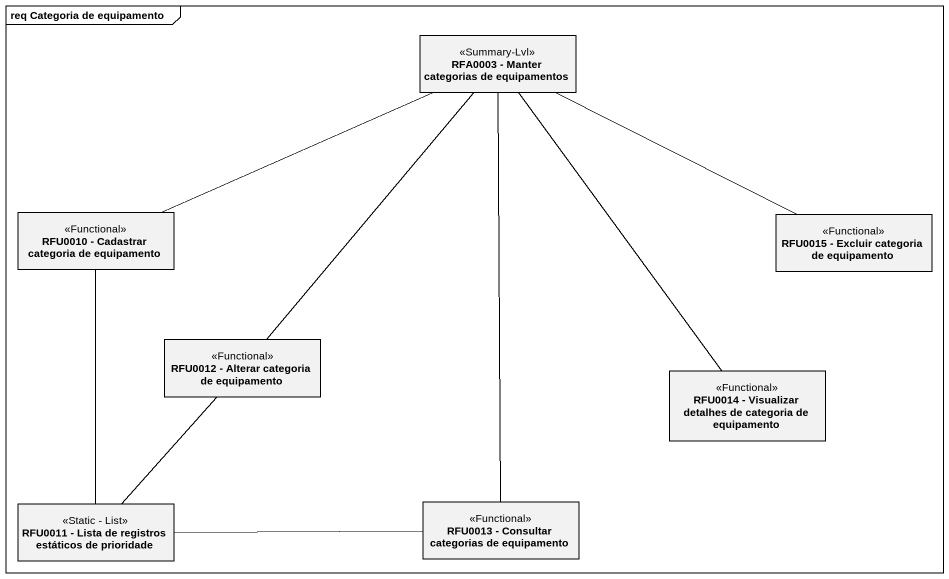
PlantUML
@startuml
mainframe req Categoria de equipamento
hide circle
hide empty members
class "RFA0003 - Manter categorias de equipamentos" as RFA0003_Manter_categorias <<Summary-Lvl>>
class "RFU0010 - Cadastrar categoria de equipamento" as RFU0010_Cadastrar_categoria <<Functional>>
class "RFU0015 - Excluir categoria de equipamento" as RFU0015_Excluir_categoria <<Functional>>
class "RFU0012 - Alterar categoria de equipamento" as RFU0012_Alterar_categoria <<Functional>>
class "RFU0014 - Visualizar detalhes de categoria de equipamento" as RFU0014_Visualizar_detalhes <<Functional>>
class "RFU0011 - Lista de registros estáticos de prioridade" as RFU0011_Lista_de_registros <<Static - List>>
class "RFU0013 - Consultar categorias de equipamento" as RFU0013_Consultar <<Functional>>
RFU0010_Cadastrar_categoria -right- RFA0003_Manter_categorias
RFU0015_Excluir_categoria -left- RFA0003_Manter_categorias
RFU0012_Alterar_categoria -up- RFA0003_Manter_categorias
RFU0014_Visualizar_detalhes -up- RFA0003_Manter_categorias
RFU0011_Lista_de_registros -up- RFU0010_Cadastrar_categoria
RFU0011_Lista_de_registros -up- RFU0012_Alterar_categoria
RFU0011_Lista_de_registros -right- RFU0013_Consultar
RFU0013_Consultar -up- RFA0003_Manter_categorias
@enduml
